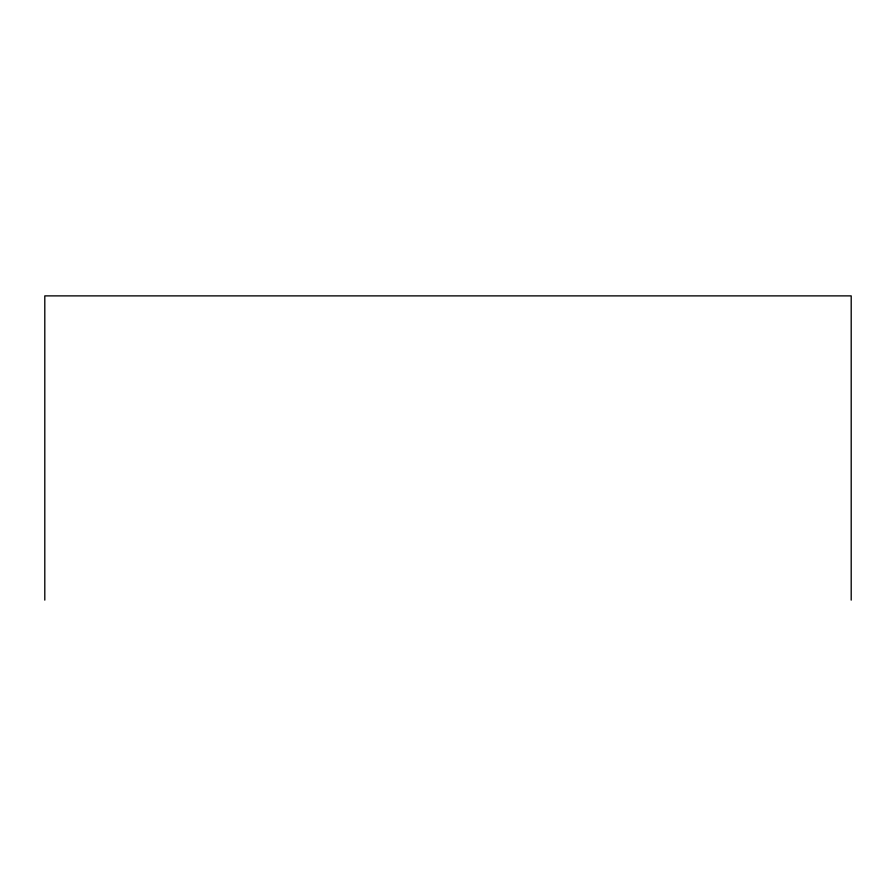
<?xml version="1.0" encoding="UTF-8"?>
<svg xmlns="http://www.w3.org/2000/svg" width="896" height="896" viewBox="0 0 896 896"><rect width="100%" height="100%" fill="white"/><g stroke="black" fill="none" stroke-linecap="round" stroke-linejoin="round"><path stroke-width="1.34" d="M851.2 600.118L851.2 295.882L44.8 295.882L44.8 600.118"/></g></svg>
